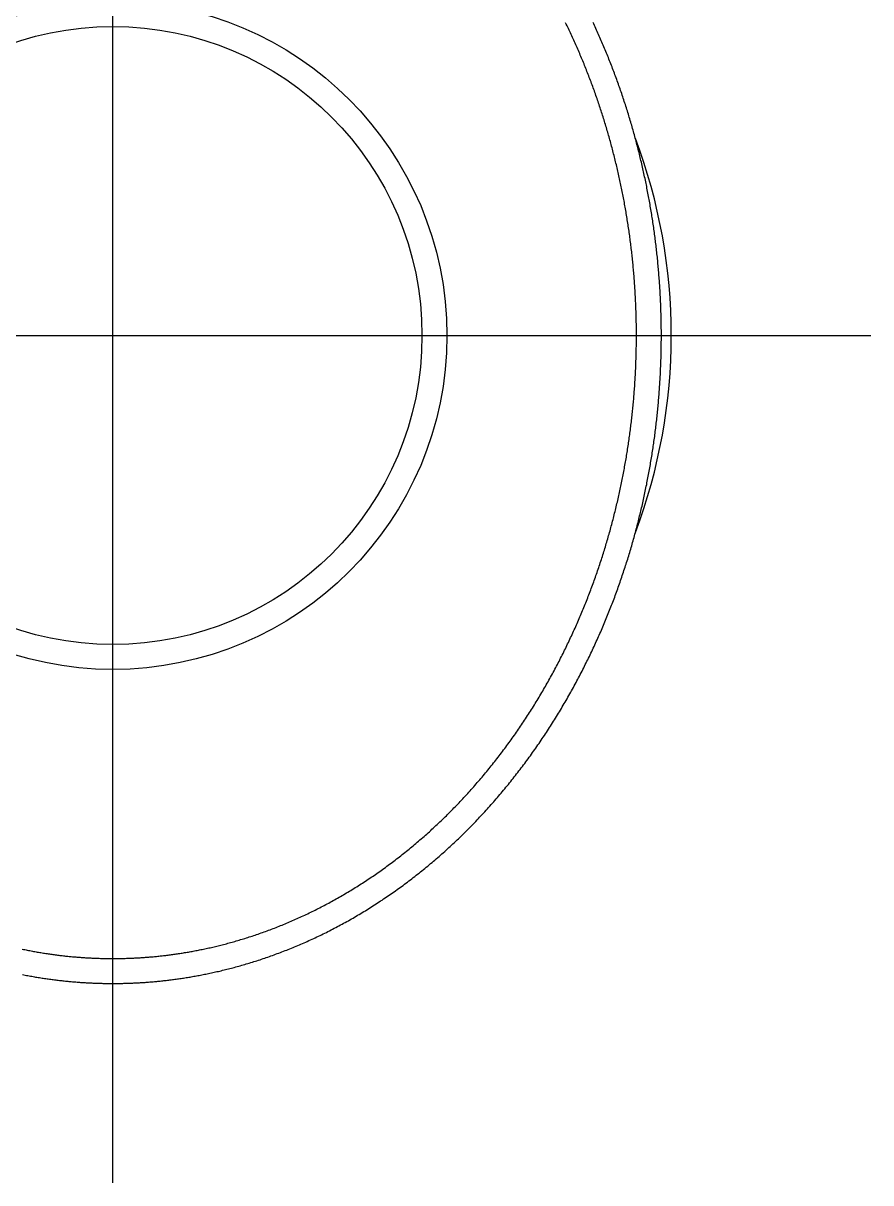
# Model space of a CAD drawing. Extents: x -26.4 to 13.3, y -38.4 to 44.9.
# Drawn here: x 4.8 to 13.3, y 26.95 to 38.58 of the extents above; entities that cross this region are included whole.
import ezdxf

# ---------------------------------------------------------------- set-up
doc = ezdxf.new("R2010")
doc.units = 0
doc.linetypes.add('CENTER', pattern=[50.8, 31.75, -6.35, 6.35, -6.35])
doc.layers.get('0').update_dxf_attribs({"linetype": 'CONTINUOUS'})
doc.layers.add('CENTER', color=1, linetype='CENTER')

msp = doc.modelspace()

# ---------------------------------------------------------------- linework, layer by layer
at = {"color": 7}
for points in [[(5.7, 28.9452, 0), (5.71093, 28.9452, 0), (5.72187, 28.9452, 0), (5.73283, 28.9453, 0), (5.7438, 28.9454, 0), (5.75478, 28.9455, 0), (5.76578, 28.9456, 0), (5.7768, 28.9458, 0), (5.78783, 28.946, 0), (5.79887, 28.9462, 0), (5.80994, 28.9464, 0), (5.82102, 28.9467, 0), (5.83212, 28.947, 0), (5.84323, 28.9473, 0), (5.85437, 28.9477, 0), (5.86553, 28.948, 0), (5.8767, 28.9484, 0), (5.8879, 28.9489, 0), (5.89912, 28.9493, 0), (5.91036, 28.9498, 0), (5.92162, 28.9503, 0), (5.93291, 28.9509, 0), (5.94422, 28.9515, 0), (5.95556, 28.9521, 0), (5.96692, 28.9527, 0), (5.9783, 28.9534, 0), (5.98971, 28.9541, 0), (6.00115, 28.9548, 0), (6.01261, 28.9556, 0), (6.0241, 28.9563, 0), (6.03562, 28.9572, 0), (6.04717, 28.958, 0), (6.05875, 28.9589, 0), (6.07036, 28.9598, 0), (6.082, 28.9608, 0), (6.09367, 28.9617, 0), (6.10537, 28.9628, 0), (6.1171, 28.9638, 0), (6.12886, 28.9649, 0), (6.14066, 28.966, 0), (6.15249, 28.9671, 0), (6.16436, 28.9683, 0), (6.17626, 28.9695, 0), (6.1882, 28.9708, 0), (6.20017, 28.9721, 0), (6.21218, 28.9734, 0), (6.22423, 28.9747, 0), (6.23631, 28.9761, 0), (6.24843, 28.9776, 0), (6.26059, 28.979, 0), (6.27279, 28.9805, 0), (6.28503, 28.9821, 0), (6.29731, 28.9836, 0), (6.30964, 28.9852, 0), (6.322, 28.9869, 0), (6.33441, 28.9886, 0), (6.34685, 28.9903, 0), (6.35935, 28.9921, 0), (6.37189, 28.9939, 0), (6.38447, 28.9957, 0), (6.3971, 28.9976, 0), (6.40978, 28.9995, 0), (6.4225, 29.0015, 0), (6.43527, 29.0035, 0), (6.44809, 29.0056, 0), (6.46097, 29.0077, 0), (6.47389, 29.0098, 0), (6.48686, 29.012, 0), (6.49988, 29.0143, 0), (6.51296, 29.0166, 0), (6.52609, 29.0189, 0), (6.53928, 29.0213, 0), (6.55252, 29.0237, 0), (6.56581, 29.0262, 0), (6.57916, 29.0288, 0), (6.59257, 29.0313, 0), (6.60603, 29.034, 0), (6.61956, 29.0367, 0), (6.63314, 29.0394, 0), (6.64678, 29.0422, 0), (6.66048, 29.0451, 0), (6.67425, 29.048, 0), (6.68809, 29.0509, 0), (6.70199, 29.054, 0), (6.71595, 29.057, 0), (6.72998, 29.0602, 0), (6.74408, 29.0634, 0), (6.75823, 29.0666, 0), (6.77245, 29.07, 0), (6.78672, 29.0733, 0), (6.80106, 29.0768, 0), (6.81545, 29.0803, 0), (6.8299, 29.0838, 0), (6.84441, 29.0875, 0), (6.85898, 29.0911, 0), (6.8736, 29.0949, 0), (6.88827, 29.0987, 0), (6.90299, 29.1026, 0), (6.91777, 29.1065, 0), (6.9326, 29.1105, 0), (6.94748, 29.1146, 0), (6.96241, 29.1187, 0), (6.97739, 29.1229, 0), (6.99241, 29.1272, 0), (7.00748, 29.1315, 0), (7.0226, 29.1359, 0), (7.03776, 29.1404, 0), (7.05297, 29.1449, 0), (7.06821, 29.1495, 0), (7.0835, 29.1542, 0), (7.09882, 29.1589, 0), (7.11418, 29.1637, 0), (7.12957, 29.1686, 0), (7.145, 29.1736, 0), (7.16046, 29.1786, 0), (7.17595, 29.1836, 0), (7.19148, 29.1888, 0), (7.20703, 29.194, 0), (7.22262, 29.1993, 0), (7.23823, 29.2046, 0), (7.25387, 29.21, 0), (7.26953, 29.2155, 0), (7.28522, 29.2211, 0), (7.30093, 29.2267, 0), (7.31666, 29.2324, 0), (7.33242, 29.2381, 0), (7.34819, 29.244, 0), (7.36398, 29.2499, 0), (7.37979, 29.2558, 0), (7.39562, 29.2619, 0), (7.41146, 29.2679, 0), (7.42732, 29.2741, 0), (7.44319, 29.2803, 0), (7.45907, 29.2866, 0), (7.47496, 29.293, 0), (7.49087, 29.2994, 0), (7.50678, 29.3059, 0), (7.5227, 29.3125, 0), (7.53862, 29.3192, 0), (7.55455, 29.3259, 0), (7.57049, 29.3326, 0), (7.58643, 29.3395, 0), (7.60237, 29.3464, 0), (7.61831, 29.3534, 0), (7.63425, 29.3604, 0), (7.65018, 29.3675, 0), (7.66612, 29.3747, 0), (7.68204, 29.3819, 0), (7.69797, 29.3892, 0), (7.71388, 29.3966, 0), (7.7298, 29.404, 0), (7.7457, 29.4115, 0), (7.76159, 29.4191, 0), (7.77748, 29.4267, 0), (7.79336, 29.4344, 0), (7.80923, 29.4422, 0), (7.82509, 29.45, 0), (7.84094, 29.4579, 0), (7.85678, 29.4658, 0), (7.8726, 29.4738, 0), (7.88842, 29.4819, 0), (7.90422, 29.4901, 0), (7.92001, 29.4983, 0), (7.93578, 29.5065, 0), (7.95154, 29.5148, 0), (7.96728, 29.5232, 0), (7.98301, 29.5317, 0), (7.99872, 29.5402, 0), (8.01441, 29.5487, 0), (8.03008, 29.5573, 0), (8.04574, 29.566, 0), (8.06138, 29.5748, 0), (8.077, 29.5836, 0), (8.09259, 29.5925, 0), (8.10817, 29.6014, 0), (8.12373, 29.6104, 0), (8.13926, 29.6194, 0), (8.15477, 29.6285, 0), (8.17026, 29.6377, 0), (8.18572, 29.6469, 0), (8.20116, 29.6562, 0), (8.21658, 29.6655, 0), (8.23197, 29.6749, 0), (8.24735, 29.6844, 0), (8.2627, 29.6939, 0), (8.27804, 29.7035, 0), (8.29335, 29.7131, 0), (8.30865, 29.7228, 0), (8.32392, 29.7326, 0), (8.33917, 29.7424, 0), (8.3544, 29.7523, 0), (8.36961, 29.7623, 0), (8.38479, 29.7723, 0), (8.39995, 29.7823, 0), (8.41509, 29.7925, 0), (8.43021, 29.8026, 0), (8.4453, 29.8129, 0), (8.46038, 29.8232, 0), (8.47542, 29.8336, 0), (8.49045, 29.844, 0), (8.50545, 29.8545, 0), (8.52042, 29.865, 0), (8.53537, 29.8756, 0), (8.5503, 29.8862, 0), (8.5652, 29.897, 0), (8.58007, 29.9077, 0), (8.59492, 29.9186, 0), (8.60974, 29.9294, 0), (8.62454, 29.9404, 0), (8.63931, 29.9514, 0), (8.65406, 29.9625, 0), (8.66878, 29.9736, 0), (8.68347, 29.9847, 0), (8.69813, 29.996, 0), (8.71277, 30.0073, 0), (8.72738, 30.0186, 0), (8.74196, 30.03, 0), (8.75651, 30.0415, 0), (8.77104, 30.053, 0), (8.78553, 30.0645, 0), (8.8, 30.0762, 0), (8.81444, 30.0878, 0), (8.82885, 30.0996, 0), (8.84323, 30.1114, 0), (8.85757, 30.1232, 0), (8.87189, 30.1351, 0), (8.88618, 30.1471, 0), (8.90044, 30.1591, 0), (8.91467, 30.1712, 0), (8.92886, 30.1833, 0), (8.94303, 30.1955, 0), (8.95716, 30.2077, 0), (8.97126, 30.22, 0), (8.98533, 30.2323, 0), (8.99937, 30.2447, 0), (9.01337, 30.2571, 0), (9.02734, 30.2696, 0), (9.04128, 30.2822, 0), (9.05519, 30.2948, 0), (9.06906, 30.3074, 0), (9.0829, 30.3202, 0), (9.0967, 30.3329, 0), (9.11047, 30.3457, 0), (9.12421, 30.3586, 0), (9.13791, 30.3715, 0), (9.15157, 30.3845, 0), (9.1652, 30.3975, 0), (9.1788, 30.4106, 0), (9.19236, 30.4237, 0), (9.20588, 30.4369, 0), (9.21937, 30.4501, 0), (9.23281, 30.4634, 0), (9.24623, 30.4767, 0), (9.2596, 30.4901, 0), (9.27293, 30.5035, 0), (9.28623, 30.517, 0), (9.29948, 30.5305, 0), (9.3127, 30.5441, 0), (9.32588, 30.5577, 0), (9.33902, 30.5714, 0), (9.35212, 30.5851, 0), (9.36518, 30.5989, 0), (9.3782, 30.6127, 0), (9.39118, 30.6266, 0), (9.40412, 30.6405, 0), (9.41702, 30.6544, 0), (9.42988, 30.6684, 0), (9.44269, 30.6824, 0), (9.45547, 30.6965, 0), (9.4682, 30.7106, 0), (9.4809, 30.7248, 0), (9.49355, 30.739, 0), (9.50616, 30.7533, 0), (9.51872, 30.7676, 0), (9.53125, 30.7819, 0), (9.54373, 30.7963, 0), (9.55617, 30.8107, 0), (9.56857, 30.8251, 0), (9.58092, 30.8396, 0), (9.59323, 30.8542, 0), (9.60549, 30.8687, 0), (9.61772, 30.8834, 0), (9.6299, 30.898, 0), (9.64203, 30.9127, 0), (9.65412, 30.9274, 0), (9.66616, 30.9422, 0), (9.67816, 30.957, 0), (9.69012, 30.9719, 0), (9.70203, 30.9867, 0), (9.71389, 31.0017, 0), (9.72571, 31.0166, 0), (9.73748, 31.0316, 0), (9.74921, 31.0466, 0), (9.76089, 31.0617, 0), (9.77252, 31.0768, 0), (9.78411, 31.0919, 0), (9.79565, 31.1071, 0), (9.80715, 31.1222, 0), (9.81859, 31.1375, 0), (9.82999, 31.1527, 0), (9.84134, 31.168, 0), (9.85264, 31.1833, 0), (9.8639, 31.1987, 0), (9.87511, 31.2141, 0), (9.88626, 31.2295, 0), (9.89737, 31.2449, 0), (9.90843, 31.2604, 0), (9.91944, 31.2759, 0), (9.93041, 31.2914, 0), (9.94132, 31.307, 0), (9.95218, 31.3226, 0), (9.96299, 31.3382, 0), (9.97376, 31.3538, 0), (9.98447, 31.3695, 0), (9.99513, 31.3852, 0), (10.0057, 31.4009, 0), (10.0163, 31.4167, 0), (10.0268, 31.4324, 0), (10.0373, 31.4482, 0), (10.0477, 31.4641, 0), (10.058, 31.4799, 0), (10.0683, 31.4958, 0), (10.0786, 31.5117, 0), (10.0888, 31.5276, 0), (10.0989, 31.5435, 0), (10.109, 31.5594, 0), (10.119, 31.5754, 0), (10.129, 31.5914, 0), (10.139, 31.6074, 0), (10.1488, 31.6234, 0), (10.1587, 31.6394, 0), (10.1684, 31.6555, 0), (10.1782, 31.6715, 0), (10.1878, 31.6876, 0), (10.1975, 31.7037, 0), (10.207, 31.7199, 0), (10.2165, 31.736, 0), (10.226, 31.7522, 0), (10.2354, 31.7683, 0), (10.2448, 31.7845, 0), (10.2541, 31.8007, 0), (10.2633, 31.8169, 0), (10.2725, 31.8332, 0), (10.2817, 31.8494, 0), (10.2908, 31.8657, 0), (10.2999, 31.8819, 0), (10.3089, 31.8982, 0), (10.3178, 31.9145, 0), (10.3267, 31.9308, 0), (10.3355, 31.9471, 0), (10.3443, 31.9635, 0), (10.3531, 31.9798, 0), (10.3618, 31.9962, 0), (10.3704, 32.0125, 0), (10.379, 32.0289, 0), (10.3875, 32.0453, 0), (10.396, 32.0617, 0), (10.4045, 32.0781, 0), (10.4128, 32.0945, 0), (10.4212, 32.1109, 0), (10.4295, 32.1273, 0), (10.4377, 32.1438, 0), (10.4459, 32.1602, 0), (10.454, 32.1767, 0), (10.4621, 32.1931, 0), (10.4701, 32.2096, 0), (10.4781, 32.2261, 0), (10.486, 32.2426, 0), (10.4939, 32.2591, 0), (10.5017, 32.2755, 0), (10.5095, 32.292, 0), (10.5172, 32.3086, 0), (10.5249, 32.3251, 0), (10.5325, 32.3416, 0), (10.5401, 32.3581, 0), (10.5476, 32.3746, 0), (10.5551, 32.3911, 0), (10.5625, 32.4077, 0), (10.5699, 32.4242, 0), (10.5772, 32.4407, 0), (10.5844, 32.4573, 0), (10.5917, 32.4738, 0), (10.5988, 32.4903, 0), (10.606, 32.5069, 0), (10.613, 32.5234, 0), (10.62, 32.54, 0), (10.627, 32.5565, 0), (10.6339, 32.573, 0), (10.6408, 32.5896, 0), (10.6476, 32.6061, 0), (10.6544, 32.6227, 0), (10.6611, 32.6392, 0), (10.6678, 32.6557, 0), (10.6744, 32.6723, 0), (10.681, 32.6888, 0), (10.6875, 32.7054, 0), (10.694, 32.7219, 0), (10.7005, 32.7385, 0), (10.7069, 32.7551, 0), (10.7132, 32.7716, 0), (10.7195, 32.7882, 0), (10.7258, 32.8047, 0), (10.732, 32.8213, 0), (10.7382, 32.8379, 0), (10.7443, 32.8544, 0), (10.7504, 32.871, 0), (10.7564, 32.8876, 0), (10.7624, 32.9042, 0), (10.7683, 32.9207, 0), (10.7742, 32.9373, 0), (10.7801, 32.9539, 0), (10.7859, 32.9705, 0), (10.7916, 32.9871, 0), (10.7973, 33.0036, 0), (10.803, 33.0202, 0), (10.8086, 33.0368, 0), (10.8142, 33.0534, 0), (10.8198, 33.07, 0), (10.8253, 33.0866, 0), (10.8307, 33.1032, 0), (10.8361, 33.1198, 0), (10.8415, 33.1364, 0), (10.8468, 33.153, 0), (10.8521, 33.1696, 0), (10.8573, 33.1862, 0), (10.8625, 33.2028, 0), (10.8676, 33.2194, 0), (10.8727, 33.236, 0), (10.8778, 33.2526, 0), (10.8828, 33.2692, 0), (10.8878, 33.2858, 0), (10.8927, 33.3024, 0), (10.8976, 33.319, 0), (10.9024, 33.3356, 0), (10.9072, 33.3523, 0), (10.912, 33.3689, 0), (10.9167, 33.3855, 0), (10.9214, 33.4021, 0), (10.926, 33.4187, 0), (10.9306, 33.4353, 0), (10.9351, 33.452, 0), (10.9396, 33.4686, 0), (10.9441, 33.4852, 0), (10.9485, 33.5018, 0), (10.9529, 33.5184, 0), (10.9572, 33.5351, 0), (10.9615, 33.5517, 0), (10.9658, 33.5683, 0), (10.97, 33.5849, 0), (10.9742, 33.6016, 0), (10.9783, 33.6182, 0), (10.9824, 33.6348, 0), (10.9865, 33.6514, 0), (10.9905, 33.6681, 0), (10.9945, 33.6847, 0), (10.9984, 33.7013, 0), (11.0023, 33.718, 0), (11.0062, 33.7346, 0), (11.01, 33.7512, 0), (11.0137, 33.7678, 0), (11.0175, 33.7845, 0), (11.0212, 33.8011, 0), (11.0248, 33.8177, 0), (11.0284, 33.8344, 0), (11.032, 33.851, 0), (11.0356, 33.8676, 0), (11.0391, 33.8843, 0), (11.0425, 33.9009, 0), (11.0459, 33.9175, 0), (11.0493, 33.9342, 0), (11.0527, 33.9508, 0), (11.056, 33.9674, 0), (11.0592, 33.9841, 0), (11.0625, 34.0007, 0), (11.0657, 34.0173, 0), (11.0688, 34.034, 0), (11.0719, 34.0506, 0), (11.075, 34.0672, 0), (11.078, 34.0839, 0), (11.081, 34.1005, 0), (11.084, 34.1172, 0), (11.0869, 34.1338, 0), (11.0898, 34.1504, 0), (11.0927, 34.1671, 0), (11.0955, 34.1837, 0), (11.0982, 34.2004, 0), (11.101, 34.217, 0), (11.1037, 34.2336, 0), (11.1063, 34.2503, 0), (11.1089, 34.2669, 0), (11.1115, 34.2836, 0), (11.1141, 34.3002, 0), (11.1166, 34.3168, 0), (11.119, 34.3335, 0), (11.1215, 34.3501, 0), (11.1239, 34.3668, 0), (11.1262, 34.3834, 0), (11.1285, 34.4001, 0), (11.1308, 34.4167, 0), (11.133, 34.4334, 0), (11.1353, 34.45, 0), (11.1374, 34.4666, 0), (11.1395, 34.4833, 0), (11.1416, 34.4999, 0), (11.1437, 34.5166, 0), (11.1457, 34.5332, 0), (11.1477, 34.5499, 0), (11.1496, 34.5665, 0), (11.1515, 34.5832, 0), (11.1534, 34.5998, 0), (11.1552, 34.6165, 0), (11.157, 34.6331, 0), (11.1588, 34.6498, 0), (11.1605, 34.6664, 0), (11.1622, 34.6831, 0), (11.1638, 34.6997, 0), (11.1654, 34.7164, 0), (11.167, 34.733, 0), (11.1685, 34.7497, 0), (11.17, 34.7663, 0), (11.1715, 34.783, 0), (11.1729, 34.7997, 0), (11.1743, 34.8163, 0), (11.1756, 34.833, 0), (11.177, 34.8496, 0), (11.1782, 34.8663, 0), (11.1795, 34.8829, 0), (11.1807, 34.8996, 0), (11.1818, 34.9162, 0), (11.183, 34.9329, 0), (11.1841, 34.9496, 0), (11.1851, 34.9662, 0), (11.1861, 34.9829, 0), (11.1871, 34.9995, 0), (11.1881, 35.0162, 0), (11.189, 35.0328, 0), (11.1899, 35.0495, 0), (11.1907, 35.0662, 0), (11.1915, 35.0828, 0), (11.1923, 35.0995, 0), (11.193, 35.1161, 0), (11.1937, 35.1328, 0), (11.1943, 35.1494, 0), (11.195, 35.1661, 0), (11.1955, 35.1828, 0), (11.1961, 35.1994, 0), (11.1966, 35.2161, 0), (11.1971, 35.2327, 0), (11.1975, 35.2494, 0), (11.1979, 35.2661, 0), (11.1983, 35.2827, 0), (11.1986, 35.2994, 0), (11.1989, 35.3161, 0), (11.1992, 35.3327, 0), (11.1994, 35.3494, 0), (11.1996, 35.366, 0), (11.1997, 35.3827, 0), (11.1999, 35.3994, 0), (11.1999, 35.416, 0), (11.2, 35.4327, 0), (11.2, 35.4494, 0), (11.2, 35.466, 0), (11.1999, 35.4827, 0), (11.1998, 35.4993, 0), (11.1997, 35.516, 0), (11.1995, 35.5327, 0), (11.1993, 35.5493, 0), (11.1991, 35.566, 0), (11.1988, 35.5826, 0), (11.1985, 35.5993, 0), (11.1981, 35.616, 0), (11.1977, 35.6326, 0), (11.1973, 35.6493, 0), (11.1968, 35.6659, 0), (11.1963, 35.6826, 0), (11.1958, 35.6992, 0), (11.1952, 35.7159, 0), (11.1946, 35.7325, 0), (11.194, 35.7492, 0), (11.1933, 35.7658, 0), (11.1926, 35.7825, 0), (11.1918, 35.7991, 0), (11.1911, 35.8158, 0), (11.1902, 35.8324, 0), (11.1894, 35.8491, 0), (11.1885, 35.8657, 0), (11.1876, 35.8823, 0), (11.1866, 35.899, 0), (11.1856, 35.9156, 0), (11.1845, 35.9322, 0), (11.1835, 35.9489, 0), (11.1824, 35.9655, 0), (11.1812, 35.9821, 0), (11.18, 35.9987, 0), (11.1788, 36.0153, 0), (11.1776, 36.032, 0), (11.1763, 36.0486, 0), (11.1749, 36.0652, 0), (11.1736, 36.0818, 0), (11.1722, 36.0984, 0), (11.1707, 36.115, 0), (11.1693, 36.1316, 0), (11.1677, 36.1482, 0), (11.1662, 36.1648, 0), (11.1646, 36.1813, 0), (11.163, 36.1979, 0), (11.1613, 36.2145, 0), (11.1597, 36.2311, 0), (11.1579, 36.2476, 0), (11.1562, 36.2642, 0), (11.1544, 36.2808, 0), (11.1525, 36.2973, 0), (11.1507, 36.3139, 0), (11.1488, 36.3304, 0), (11.1468, 36.347, 0), (11.1448, 36.3635, 0), (11.1428, 36.3801, 0), (11.1408, 36.3966, 0), (11.1387, 36.4131, 0), (11.1366, 36.4297, 0), (11.1344, 36.4462, 0), (11.1322, 36.4627, 0), (11.13, 36.4792, 0), (11.1277, 36.4957, 0), (11.1254, 36.5122, 0), (11.123, 36.5287, 0), (11.1207, 36.5452, 0), (11.1183, 36.5617, 0), (11.1158, 36.5782, 0), (11.1133, 36.5947, 0), (11.1108, 36.6111, 0), (11.1082, 36.6276, 0), (11.1056, 36.644, 0), (11.103, 36.6605, 0), (11.1003, 36.6769, 0), (11.0976, 36.6934, 0), (11.0949, 36.7098, 0), (11.0921, 36.7263, 0), (11.0893, 36.7427, 0), (11.0865, 36.7591, 0), (11.0836, 36.7755, 0), (11.0807, 36.7919, 0), (11.0777, 36.8083, 0), (11.0747, 36.8247, 0), (11.0717, 36.8411, 0), (11.0686, 36.8575, 0), (11.0655, 36.8738, 0), (11.0624, 36.8902, 0), (11.0592, 36.9066, 0), (11.056, 36.9229, 0), (11.0527, 36.9393, 0), (11.0495, 36.9556, 0), (11.0461, 36.9719, 0), (11.0428, 36.9882, 0), (11.0394, 37.0046, 0), (11.036, 37.0209, 0), (11.0325, 37.0372, 0), (11.029, 37.0535, 0), (11.0255, 37.0698, 0), (11.0219, 37.086, 0), (11.0183, 37.1023, 0), (11.0146, 37.1186, 0), (11.0109, 37.1348, 0), (11.0072, 37.1511, 0), (11.0035, 37.1673, 0), (10.9997, 37.1835, 0), (10.9958, 37.1998, 0), (10.992, 37.216, 0), (10.9881, 37.2322, 0), (10.9841, 37.2484, 0), (10.9802, 37.2646, 0), (10.9762, 37.2807, 0), (10.9721, 37.2969, 0), (10.968, 37.3131, 0), (10.9639, 37.3292, 0), (10.9598, 37.3454, 0), (10.9556, 37.3615, 0), (10.9513, 37.3776, 0), (10.9471, 37.3938, 0), (10.9428, 37.4099, 0), (10.9384, 37.426, 0), (10.9341, 37.4421, 0), (10.9296, 37.4581, 0), (10.9252, 37.4742, 0), (10.9207, 37.4903, 0), (10.9162, 37.5063, 0), (10.9116, 37.5224, 0), (10.907, 37.5384, 0), (10.9024, 37.5544, 0), (10.8977, 37.5704, 0), (10.893, 37.5864, 0), (10.8883, 37.6024, 0), (10.8835, 37.6184, 0), (10.8787, 37.6344, 0), (10.8738, 37.6503, 0), (10.869, 37.6663, 0), (10.864, 37.6822, 0), (10.8591, 37.6982, 0), (10.8541, 37.7141, 0), (10.849, 37.73, 0), (10.844, 37.7459, 0), (10.8389, 37.7618, 0), (10.8337, 37.7776, 0), (10.8285, 37.7935, 0), (10.8233, 37.8093, 0), (10.8181, 37.8252, 0), (10.8128, 37.841, 0), (10.8074, 37.8568, 0), (10.8021, 37.8726, 0), (10.7967, 37.8884, 0), (10.7912, 37.9042, 0), (10.7858, 37.92, 0), (10.7803, 37.9358, 0), (10.7747, 37.9515, 0), (10.7691, 37.9672, 0), (10.7635, 37.983, 0), (10.7578, 37.9987, 0), (10.7521, 38.0144, 0), (10.7464, 38.0301, 0), (10.7406, 38.0457, 0), (10.7348, 38.0614, 0), (10.729, 38.077, 0), (10.7231, 38.0927, 0), (10.7172, 38.1083, 0), (10.7112, 38.1239, 0), (10.7052, 38.1395, 0), (10.6992, 38.1551, 0), (10.6932, 38.1707, 0), (10.687, 38.1862, 0), (10.6809, 38.2018, 0), (10.6747, 38.2173, 0), (10.6685, 38.2328, 0), (10.6623, 38.2483, 0), (10.656, 38.2638, 0), (10.6497, 38.2793, 0), (10.6433, 38.2948, 0), (10.6369, 38.3102, 0), (10.6305, 38.3257, 0), (10.624, 38.3411, 0), (10.6175, 38.3565, 0), (10.6109, 38.3719, 0), (10.6043, 38.3873, 0), (10.5977, 38.4027, 0), (10.591, 38.418, 0), (10.5843, 38.4334, 0), (10.5776, 38.4487, 0), (10.5708, 38.464, 0), (10.564, 38.4793, 0), (10.5572, 38.4946, 0), (10.5503, 38.5099, 0), (10.5434, 38.5251, 0), (10.5364, 38.5404, 0), (10.5294, 38.5556, 0), (10.5224, 38.5708, 0), (10.5153, 38.586, 0)], [(5.7, 29.1952, 0), (5.71034, 29.1952, 0), (5.7207, 29.1952, 0), (5.73107, 29.1953, 0), (5.74145, 29.1954, 0), (5.75184, 29.1955, 0), (5.76225, 29.1956, 0), (5.77267, 29.1958, 0), (5.78311, 29.1959, 0), (5.79356, 29.1961, 0), (5.80403, 29.1964, 0), (5.81452, 29.1966, 0), (5.82502, 29.1969, 0), (5.83554, 29.1972, 0), (5.84608, 29.1975, 0), (5.85663, 29.1979, 0), (5.86721, 29.1983, 0), (5.87781, 29.1987, 0), (5.88842, 29.1991, 0), (5.89906, 29.1996, 0), (5.90972, 29.2001, 0), (5.9204, 29.2006, 0), (5.93111, 29.2011, 0), (5.94183, 29.2017, 0), (5.95258, 29.2023, 0), (5.96336, 29.2029, 0), (5.97416, 29.2036, 0), (5.98498, 29.2043, 0), (5.99583, 29.205, 0), (6.0067, 29.2057, 0), (6.01761, 29.2065, 0), (6.02854, 29.2073, 0), (6.03949, 29.2082, 0), (6.05048, 29.209, 0), (6.06149, 29.2099, 0), (6.07254, 29.2109, 0), (6.08361, 29.2118, 0), (6.09472, 29.2128, 0), (6.10585, 29.2138, 0), (6.11702, 29.2149, 0), (6.12822, 29.216, 0), (6.13945, 29.2171, 0), (6.15072, 29.2182, 0), (6.16201, 29.2194, 0), (6.17335, 29.2206, 0), (6.18471, 29.2219, 0), (6.19612, 29.2232, 0), (6.20756, 29.2245, 0), (6.21903, 29.2258, 0), (6.23054, 29.2272, 0), (6.24209, 29.2286, 0), (6.25368, 29.2301, 0), (6.2653, 29.2316, 0), (6.27697, 29.2331, 0), (6.28867, 29.2347, 0), (6.30042, 29.2362, 0), (6.3122, 29.2379, 0), (6.32403, 29.2396, 0), (6.3359, 29.2413, 0), (6.34781, 29.243, 0), (6.35977, 29.2448, 0), (6.37177, 29.2466, 0), (6.38382, 29.2485, 0), (6.39591, 29.2504, 0), (6.40805, 29.2524, 0), (6.42024, 29.2543, 0), (6.43248, 29.2564, 0), (6.44476, 29.2585, 0), (6.45709, 29.2606, 0), (6.46948, 29.2628, 0), (6.48191, 29.265, 0), (6.4944, 29.2672, 0), (6.50694, 29.2695, 0), (6.51953, 29.2719, 0), (6.53217, 29.2743, 0), (6.54487, 29.2768, 0), (6.55762, 29.2793, 0), (6.57043, 29.2818, 0), (6.58329, 29.2844, 0), (6.59622, 29.287, 0), (6.6092, 29.2897, 0), (6.62224, 29.2925, 0), (6.63534, 29.2953, 0), (6.64851, 29.2982, 0), (6.66174, 29.3011, 0), (6.67504, 29.3041, 0), (6.68839, 29.3071, 0), (6.7018, 29.3102, 0), (6.71527, 29.3133, 0), (6.72879, 29.3165, 0), (6.74238, 29.3198, 0), (6.75602, 29.3231, 0), (6.76971, 29.3265, 0), (6.78346, 29.3299, 0), (6.79726, 29.3334, 0), (6.81111, 29.337, 0), (6.82502, 29.3406, 0), (6.83897, 29.3442, 0), (6.85298, 29.348, 0), (6.86704, 29.3518, 0), (6.88114, 29.3556, 0), (6.89529, 29.3595, 0), (6.90949, 29.3635, 0), (6.92373, 29.3676, 0), (6.93802, 29.3717, 0), (6.95235, 29.3758, 0), (6.96673, 29.3801, 0), (6.98114, 29.3844, 0), (6.9956, 29.3887, 0), (7.01009, 29.3932, 0), (7.02462, 29.3977, 0), (7.03918, 29.4022, 0), (7.05378, 29.4068, 0), (7.06842, 29.4115, 0), (7.08308, 29.4163, 0), (7.09778, 29.4211, 0), (7.1125, 29.426, 0), (7.12726, 29.4309, 0), (7.14204, 29.4359, 0), (7.15685, 29.441, 0), (7.17169, 29.4461, 0), (7.18655, 29.4514, 0), (7.20143, 29.4566, 0), (7.21634, 29.462, 0), (7.23127, 29.4674, 0), (7.24622, 29.4728, 0), (7.26119, 29.4783, 0), (7.27618, 29.4839, 0), (7.29118, 29.4896, 0), (7.3062, 29.4953, 0), (7.32124, 29.5011, 0), (7.33629, 29.5069, 0), (7.35136, 29.5129, 0), (7.36644, 29.5188, 0), (7.38153, 29.5249, 0), (7.39663, 29.531, 0), (7.41173, 29.5372, 0), (7.42685, 29.5434, 0), (7.44197, 29.5497, 0), (7.4571, 29.5561, 0), (7.47224, 29.5625, 0), (7.48737, 29.569, 0), (7.50252, 29.5756, 0), (7.51766, 29.5822, 0), (7.5328, 29.5889, 0), (7.54794, 29.5957, 0), (7.56308, 29.6025, 0), (7.57821, 29.6094, 0), (7.59334, 29.6163, 0), (7.60847, 29.6233, 0), (7.62359, 29.6304, 0), (7.6387, 29.6375, 0), (7.65381, 29.6447, 0), (7.66891, 29.6519, 0), (7.68401, 29.6592, 0), (7.69909, 29.6666, 0), (7.71417, 29.6741, 0), (7.72924, 29.6815, 0), (7.7443, 29.6891, 0), (7.75935, 29.6967, 0), (7.77439, 29.7044, 0), (7.78941, 29.7121, 0), (7.80443, 29.7199, 0), (7.81943, 29.7278, 0), (7.83442, 29.7357, 0), (7.84939, 29.7437, 0), (7.86435, 29.7517, 0), (7.8793, 29.7598, 0), (7.89423, 29.7679, 0), (7.90915, 29.7761, 0), (7.92404, 29.7844, 0), (7.93893, 29.7927, 0), (7.95379, 29.8011, 0), (7.96863, 29.8096, 0), (7.98346, 29.8181, 0), (7.99827, 29.8266, 0), (8.01306, 29.8352, 0), (8.02782, 29.8439, 0), (8.04257, 29.8526, 0), (8.05729, 29.8614, 0), (8.072, 29.8702, 0), (8.08668, 29.8791, 0), (8.10134, 29.8881, 0), (8.11598, 29.8971, 0), (8.13061, 29.9062, 0), (8.14522, 29.9153, 0), (8.15981, 29.9245, 0), (8.17438, 29.9337, 0), (8.18893, 29.943, 0), (8.20346, 29.9524, 0), (8.21797, 29.9618, 0), (8.23246, 29.9713, 0), (8.24694, 29.9808, 0), (8.26139, 29.9904, 0), (8.27582, 30.0001, 0), (8.29023, 30.0098, 0), (8.30462, 30.0195, 0), (8.31899, 30.0294, 0), (8.33334, 30.0392, 0), (8.34766, 30.0492, 0), (8.36197, 30.0592, 0), (8.37625, 30.0692, 0), (8.39051, 30.0793, 0), (8.40474, 30.0895, 0), (8.41896, 30.0997, 0), (8.43315, 30.11, 0), (8.44731, 30.1203, 0), (8.46146, 30.1307, 0), (8.47558, 30.1412, 0), (8.48967, 30.1517, 0), (8.50374, 30.1622, 0), (8.51779, 30.1728, 0), (8.53181, 30.1835, 0), (8.54581, 30.1942, 0), (8.55978, 30.205, 0), (8.57373, 30.2158, 0), (8.58765, 30.2267, 0), (8.60155, 30.2376, 0), (8.61541, 30.2486, 0), (8.62926, 30.2597, 0), (8.64307, 30.2708, 0), (8.65686, 30.2819, 0), (8.67062, 30.2931, 0), (8.68436, 30.3044, 0), (8.69807, 30.3157, 0), (8.71174, 30.3271, 0), (8.7254, 30.3385, 0), (8.73902, 30.35, 0), (8.75261, 30.3615, 0), (8.76618, 30.3731, 0), (8.77972, 30.3847, 0), (8.79322, 30.3964, 0), (8.8067, 30.4082, 0), (8.82015, 30.42, 0), (8.83357, 30.4318, 0), (8.84696, 30.4437, 0), (8.86032, 30.4556, 0), (8.87365, 30.4676, 0), (8.88694, 30.4797, 0), (8.90021, 30.4918, 0), (8.91344, 30.504, 0), (8.92665, 30.5162, 0), (8.93982, 30.5284, 0), (8.95296, 30.5407, 0), (8.96606, 30.5531, 0), (8.97914, 30.5655, 0), (8.99218, 30.578, 0), (9.00519, 30.5905, 0), (9.01816, 30.603, 0), (9.03111, 30.6157, 0), (9.04401, 30.6283, 0), (9.05689, 30.641, 0), (9.06972, 30.6538, 0), (9.08253, 30.6666, 0), (9.09529, 30.6795, 0), (9.10802, 30.6924, 0), (9.12071, 30.7053, 0), (9.13337, 30.7183, 0), (9.14599, 30.7314, 0), (9.15858, 30.7444, 0), (9.17112, 30.7576, 0), (9.18363, 30.7708, 0), (9.19611, 30.784, 0), (9.20854, 30.7973, 0), (9.22094, 30.8106, 0), (9.2333, 30.8239, 0), (9.24562, 30.8374, 0), (9.2579, 30.8508, 0), (9.27014, 30.8643, 0), (9.28235, 30.8778, 0), (9.29451, 30.8914, 0), (9.30664, 30.905, 0), (9.31873, 30.9187, 0), (9.33077, 30.9324, 0), (9.34278, 30.9461, 0), (9.35475, 30.9599, 0), (9.36668, 30.9737, 0), (9.37856, 30.9876, 0), (9.39041, 31.0015, 0), (9.40222, 31.0155, 0), (9.41398, 31.0294, 0), (9.4257, 31.0435, 0), (9.43738, 31.0575, 0), (9.44902, 31.0716, 0), (9.46062, 31.0857, 0), (9.47218, 31.0999, 0), (9.48369, 31.1141, 0), (9.49516, 31.1284, 0), (9.50659, 31.1426, 0), (9.51798, 31.157, 0), (9.52932, 31.1713, 0), (9.54062, 31.1857, 0), (9.55188, 31.2001, 0), (9.56309, 31.2146, 0), (9.57426, 31.229, 0), (9.58538, 31.2436, 0), (9.59646, 31.2581, 0), (9.6075, 31.2727, 0), (9.61849, 31.2873, 0), (9.62943, 31.302, 0), (9.64033, 31.3167, 0), (9.65119, 31.3314, 0), (9.662, 31.3461, 0), (9.67276, 31.3609, 0), (9.68348, 31.3757, 0), (9.69415, 31.3905, 0), (9.70478, 31.4054, 0), (9.71536, 31.4203, 0), (9.72589, 31.4352, 0), (9.73637, 31.4502, 0), (9.74681, 31.4651, 0), (9.7572, 31.4801, 0), (9.76755, 31.4952, 0), (9.77784, 31.5102, 0), (9.78809, 31.5253, 0), (9.79829, 31.5404, 0), (9.80844, 31.5556, 0), (9.81854, 31.5707, 0), (9.8286, 31.5859, 0), (9.8386, 31.6011, 0), (9.84855, 31.6164, 0), (9.85846, 31.6316, 0), (9.86831, 31.6469, 0), (9.87811, 31.6622, 0), (9.88787, 31.6775, 0), (9.89757, 31.6928, 0), (9.90722, 31.7082, 0), (9.91683, 31.7236, 0), (9.92638, 31.7389, 0), (9.93589, 31.7544, 0), (9.94534, 31.7698, 0), (9.95475, 31.7852, 0), (9.9641, 31.8007, 0), (9.97341, 31.8162, 0), (9.98267, 31.8317, 0), (9.99187, 31.8472, 0), (10.001, 31.8627, 0), (10.0101, 31.8783, 0), (10.0192, 31.8938, 0), (10.0282, 31.9094, 0), (10.0372, 31.925, 0), (10.0461, 31.9406, 0), (10.0549, 31.9562, 0), (10.0638, 31.9719, 0), (10.0725, 31.9875, 0), (10.0812, 32.0032, 0), (10.0899, 32.0189, 0), (10.0985, 32.0345, 0), (10.1071, 32.0502, 0), (10.1156, 32.066, 0), (10.1241, 32.0817, 0), (10.1325, 32.0974, 0), (10.1409, 32.1132, 0), (10.1492, 32.1289, 0), (10.1574, 32.1447, 0), (10.1657, 32.1605, 0), (10.1738, 32.1763, 0), (10.182, 32.1921, 0), (10.19, 32.2079, 0), (10.1981, 32.2237, 0), (10.2061, 32.2396, 0), (10.214, 32.2554, 0), (10.2219, 32.2712, 0), (10.2297, 32.2871, 0), (10.2375, 32.303, 0), (10.2452, 32.3188, 0), (10.2529, 32.3347, 0), (10.2605, 32.3506, 0), (10.2681, 32.3665, 0), (10.2757, 32.3824, 0), (10.2832, 32.3983, 0), (10.2906, 32.4142, 0), (10.298, 32.4301, 0), (10.3054, 32.446, 0), (10.3127, 32.4619, 0), (10.3199, 32.4779, 0), (10.3271, 32.4938, 0), (10.3343, 32.5097, 0), (10.3414, 32.5257, 0), (10.3484, 32.5416, 0), (10.3554, 32.5576, 0), (10.3624, 32.5735, 0), (10.3693, 32.5895, 0), (10.3762, 32.6054, 0), (10.383, 32.6214, 0), (10.3898, 32.6373, 0), (10.3965, 32.6533, 0), (10.4032, 32.6692, 0), (10.4098, 32.6852, 0), (10.4164, 32.7011, 0), (10.4229, 32.7171, 0), (10.4294, 32.733, 0), (10.4358, 32.749, 0), (10.4422, 32.765, 0), (10.4486, 32.7809, 0), (10.4549, 32.7969, 0), (10.4612, 32.8129, 0), (10.4674, 32.8288, 0), (10.4735, 32.8448, 0), (10.4797, 32.8608, 0), (10.4858, 32.8768, 0), (10.4918, 32.8928, 0), (10.4978, 32.9087, 0), (10.5037, 32.9247, 0), (10.5097, 32.9407, 0), (10.5155, 32.9567, 0), (10.5213, 32.9727, 0), (10.5271, 32.9887, 0), (10.5328, 33.0047, 0), (10.5385, 33.0207, 0), (10.5442, 33.0367, 0), (10.5498, 33.0527, 0), (10.5553, 33.0687, 0), (10.5609, 33.0847, 0), (10.5663, 33.1008, 0), (10.5718, 33.1168, 0), (10.5772, 33.1328, 0), (10.5825, 33.1488, 0), (10.5878, 33.1648, 0), (10.5931, 33.1809, 0), (10.5983, 33.1969, 0), (10.6035, 33.2129, 0), (10.6086, 33.2289, 0), (10.6137, 33.245, 0), (10.6187, 33.261, 0), (10.6237, 33.277, 0), (10.6287, 33.2931, 0), (10.6336, 33.3091, 0), (10.6385, 33.3251, 0), (10.6434, 33.3412, 0), (10.6482, 33.3572, 0), (10.6529, 33.3733, 0), (10.6576, 33.3893, 0), (10.6623, 33.4053, 0), (10.667, 33.4214, 0), (10.6716, 33.4374, 0), (10.6761, 33.4535, 0), (10.6806, 33.4695, 0), (10.6851, 33.4856, 0), (10.6895, 33.5017, 0), (10.6939, 33.5177, 0), (10.6983, 33.5338, 0), (10.7026, 33.5498, 0), (10.7069, 33.5659, 0), (10.7111, 33.5819, 0), (10.7153, 33.598, 0), (10.7194, 33.6141, 0), (10.7236, 33.6301, 0), (10.7276, 33.6462, 0), (10.7317, 33.6623, 0), (10.7357, 33.6783, 0), (10.7396, 33.6944, 0), (10.7435, 33.7105, 0), (10.7474, 33.7265, 0), (10.7513, 33.7426, 0), (10.7551, 33.7587, 0), (10.7588, 33.7747, 0), (10.7626, 33.7908, 0), (10.7662, 33.8069, 0), (10.7699, 33.823, 0), (10.7735, 33.839, 0), (10.7771, 33.8551, 0), (10.7806, 33.8712, 0), (10.7841, 33.8873, 0), (10.7876, 33.9033, 0), (10.791, 33.9194, 0), (10.7944, 33.9355, 0), (10.7977, 33.9516, 0), (10.801, 33.9676, 0), (10.8043, 33.9837, 0), (10.8075, 33.9998, 0), (10.8107, 34.0159, 0), (10.8139, 34.032, 0), (10.817, 34.048, 0), (10.8201, 34.0641, 0), (10.8231, 34.0802, 0), (10.8261, 34.0963, 0), (10.8291, 34.1124, 0), (10.8321, 34.1285, 0), (10.835, 34.1445, 0), (10.8378, 34.1606, 0), (10.8406, 34.1767, 0), (10.8434, 34.1928, 0), (10.8462, 34.2089, 0), (10.8489, 34.225, 0), (10.8516, 34.2411, 0), (10.8542, 34.2572, 0), (10.8568, 34.2733, 0), (10.8594, 34.2893, 0), (10.8619, 34.3054, 0), (10.8644, 34.3215, 0), (10.8669, 34.3376, 0), (10.8693, 34.3537, 0), (10.8717, 34.3698, 0), (10.874, 34.3859, 0), (10.8763, 34.402, 0), (10.8786, 34.4181, 0), (10.8809, 34.4342, 0), (10.8831, 34.4503, 0), (10.8852, 34.4664, 0), (10.8874, 34.4825, 0), (10.8895, 34.4986, 0), (10.8915, 34.5147, 0), (10.8935, 34.5308, 0), (10.8955, 34.5469, 0), (10.8975, 34.563, 0), (10.8994, 34.5791, 0), (10.9013, 34.5952, 0), (10.9031, 34.6113, 0), (10.9049, 34.6274, 0), (10.9067, 34.6435, 0), (10.9084, 34.6596, 0), (10.9101, 34.6757, 0), (10.9118, 34.6918, 0), (10.9134, 34.7079, 0), (10.915, 34.724, 0), (10.9166, 34.7402, 0), (10.9181, 34.7563, 0), (10.9196, 34.7724, 0), (10.921, 34.7885, 0), (10.9224, 34.8046, 0), (10.9238, 34.8207, 0), (10.9251, 34.8368, 0), (10.9264, 34.8529, 0), (10.9277, 34.869, 0), (10.9289, 34.8851, 0), (10.9301, 34.9012, 0), (10.9313, 34.9174, 0), (10.9324, 34.9335, 0), (10.9335, 34.9496, 0), (10.9346, 34.9657, 0), (10.9356, 34.9818, 0), (10.9366, 34.9979, 0), (10.9375, 35.014, 0), (10.9385, 35.0301, 0), (10.9393, 35.0463, 0), (10.9402, 35.0624, 0), (10.941, 35.0785, 0), (10.9418, 35.0946, 0), (10.9425, 35.1107, 0), (10.9432, 35.1268, 0), (10.9439, 35.143, 0), (10.9445, 35.1591, 0), (10.9451, 35.1752, 0), (10.9457, 35.1913, 0), (10.9462, 35.2074, 0), (10.9467, 35.2235, 0), (10.9472, 35.2397, 0), (10.9476, 35.2558, 0), (10.948, 35.2719, 0), (10.9483, 35.288, 0), (10.9487, 35.3041, 0), (10.949, 35.3203, 0), (10.9492, 35.3364, 0), (10.9494, 35.3525, 0), (10.9496, 35.3686, 0), (10.9498, 35.3847, 0), (10.9499, 35.4009, 0), (10.9499, 35.417, 0), (10.95, 35.4331, 0), (10.95, 35.4492, 0), (10.95, 35.4653, 0), (10.9499, 35.4815, 0), (10.9498, 35.4976, 0), (10.9497, 35.5137, 0), (10.9495, 35.5298, 0), (10.9493, 35.5459, 0), (10.9491, 35.5621, 0), (10.9488, 35.5782, 0), (10.9485, 35.5943, 0), (10.9482, 35.6104, 0), (10.9478, 35.6265, 0), (10.9474, 35.6426, 0), (10.9469, 35.6587, 0), (10.9465, 35.6749, 0), (10.9459, 35.691, 0), (10.9454, 35.7071, 0), (10.9448, 35.7232, 0), (10.9442, 35.7393, 0), (10.9435, 35.7554, 0), (10.9428, 35.7715, 0), (10.9421, 35.7876, 0), (10.9413, 35.8037, 0), (10.9406, 35.8198, 0), (10.9397, 35.8359, 0), (10.9389, 35.852, 0), (10.938, 35.8681, 0), (10.937, 35.8842, 0), (10.9361, 35.9003, 0), (10.935, 35.9164, 0), (10.934, 35.9324, 0), (10.9329, 35.9485, 0), (10.9318, 35.9646, 0), (10.9307, 35.9807, 0), (10.9295, 35.9968, 0), (10.9283, 36.0128, 0), (10.927, 36.0289, 0), (10.9257, 36.045, 0), (10.9244, 36.061, 0), (10.9231, 36.0771, 0), (10.9217, 36.0931, 0), (10.9203, 36.1092, 0), (10.9188, 36.1252, 0), (10.9173, 36.1413, 0), (10.9158, 36.1573, 0), (10.9142, 36.1734, 0), (10.9126, 36.1894, 0), (10.911, 36.2054, 0), (10.9093, 36.2215, 0), (10.9076, 36.2375, 0), (10.9059, 36.2535, 0), (10.9041, 36.2695, 0), (10.9023, 36.2856, 0), (10.9004, 36.3016, 0), (10.8986, 36.3176, 0), (10.8966, 36.3336, 0), (10.8947, 36.3496, 0), (10.8927, 36.3656, 0), (10.8907, 36.3815, 0), (10.8886, 36.3975, 0), (10.8865, 36.4135, 0), (10.8844, 36.4295, 0), (10.8823, 36.4454, 0), (10.8801, 36.4614, 0), (10.8778, 36.4774, 0), (10.8756, 36.4933, 0), (10.8733, 36.5093, 0), (10.8709, 36.5252, 0), (10.8686, 36.5411, 0), (10.8662, 36.5571, 0), (10.8637, 36.573, 0), (10.8612, 36.5889, 0), (10.8587, 36.6048, 0), (10.8562, 36.6207, 0), (10.8536, 36.6367, 0), (10.851, 36.6525, 0), (10.8483, 36.6684, 0), (10.8457, 36.6843, 0), (10.8429, 36.7002, 0), (10.8402, 36.7161, 0), (10.8374, 36.7319, 0), (10.8346, 36.7478, 0), (10.8317, 36.7637, 0), (10.8288, 36.7795, 0), (10.8259, 36.7954, 0), (10.8229, 36.8112, 0), (10.8199, 36.827, 0), (10.8169, 36.8428, 0), (10.8138, 36.8587, 0), (10.8107, 36.8745, 0), (10.8076, 36.8903, 0), (10.8044, 36.9061, 0), (10.8012, 36.9218, 0), (10.798, 36.9376, 0), (10.7947, 36.9534, 0), (10.7914, 36.9692, 0), (10.788, 36.9849, 0), (10.7846, 37.0007, 0), (10.7812, 37.0164, 0), (10.7778, 37.0321, 0), (10.7743, 37.0479, 0), (10.7707, 37.0636, 0), (10.7672, 37.0793, 0), (10.7636, 37.095, 0), (10.76, 37.1107, 0), (10.7563, 37.1264, 0), (10.7526, 37.1421, 0), (10.7489, 37.1577, 0), (10.7451, 37.1734, 0), (10.7413, 37.189, 0), (10.7374, 37.2047, 0), (10.7336, 37.2203, 0), (10.7297, 37.2359, 0), (10.7257, 37.2516, 0), (10.7217, 37.2672, 0), (10.7177, 37.2828, 0), (10.7137, 37.2984, 0), (10.7096, 37.3139, 0), (10.7055, 37.3295, 0), (10.7013, 37.3451, 0), (10.6971, 37.3606, 0), (10.6929, 37.3762, 0), (10.6886, 37.3917, 0), (10.6843, 37.4072, 0), (10.68, 37.4228, 0), (10.6756, 37.4383, 0), (10.6712, 37.4538, 0), (10.6668, 37.4692, 0), (10.6623, 37.4847, 0), (10.6578, 37.5002, 0), (10.6533, 37.5156, 0), (10.6487, 37.5311, 0), (10.6441, 37.5465, 0), (10.6394, 37.5619, 0), (10.6347, 37.5774, 0), (10.63, 37.5928, 0), (10.6253, 37.6082, 0), (10.6205, 37.6235, 0), (10.6156, 37.6389, 0), (10.6108, 37.6543, 0), (10.6059, 37.6696, 0), (10.6009, 37.685, 0), (10.596, 37.7003, 0), (10.591, 37.7156, 0), (10.5859, 37.7309, 0), (10.5809, 37.7462, 0), (10.5758, 37.7615, 0), (10.5706, 37.7768, 0), (10.5654, 37.792, 0), (10.5602, 37.8073, 0), (10.555, 37.8225, 0), (10.5497, 37.8377, 0), (10.5444, 37.853, 0), (10.539, 37.8682, 0), (10.5336, 37.8833, 0), (10.5282, 37.8985, 0), (10.5227, 37.9137, 0), (10.5172, 37.9288, 0), (10.5117, 37.944, 0), (10.5061, 37.9591, 0), (10.5005, 37.9742, 0), (10.4949, 37.9893, 0), (10.4892, 38.0044, 0), (10.4835, 38.0195, 0), (10.4778, 38.0346, 0), (10.472, 38.0496, 0), (10.4662, 38.0646, 0), (10.4603, 38.0797, 0), (10.4544, 38.0947, 0), (10.4485, 38.1097, 0), (10.4425, 38.1247, 0), (10.4365, 38.1396, 0), (10.4305, 38.1546, 0), (10.4244, 38.1695, 0), (10.4183, 38.1845, 0), (10.4122, 38.1994, 0), (10.406, 38.2143, 0), (10.3998, 38.2292, 0), (10.3936, 38.2441, 0), (10.3873, 38.2589, 0), (10.381, 38.2738, 0), (10.3746, 38.2886, 0), (10.3682, 38.3035, 0), (10.3618, 38.3183, 0), (10.3553, 38.3331, 0), (10.3488, 38.3478, 0), (10.3423, 38.3626, 0), (10.3357, 38.3774, 0), (10.3291, 38.3921, 0), (10.3225, 38.4068, 0), (10.3158, 38.4215, 0), (10.3091, 38.4362, 0), (10.3024, 38.4509, 0), (10.2956, 38.4656, 0), (10.2888, 38.4802, 0), (10.2819, 38.4949, 0), (10.275, 38.5095, 0), (10.2681, 38.5241, 0), (10.2611, 38.5387, 0), (10.2541, 38.5532, 0), (10.2471, 38.5678, 0), (10.24, 38.5823, 0)], [(4.79075, 29.2897, 0), (4.80373, 29.287, 0), (4.81665, 29.2844, 0), (4.82952, 29.2818, 0), (4.84233, 29.2792, 0), (4.85508, 29.2767, 0), (4.86778, 29.2743, 0), (4.88043, 29.2719, 0), (4.89303, 29.2695, 0), (4.90557, 29.2672, 0), (4.91806, 29.265, 0), (4.9305, 29.2628, 0), (4.94288, 29.2606, 0), (4.95522, 29.2585, 0), (4.96751, 29.2564, 0), (4.97975, 29.2544, 0), (4.99194, 29.2524, 0), (5.00408, 29.2504, 0), (5.01618, 29.2485, 0), (5.02822, 29.2466, 0), (5.04023, 29.2448, 0), (5.05219, 29.243, 0), (5.0641, 29.2413, 0), (5.07597, 29.2395, 0), (5.0878, 29.2379, 0), (5.09959, 29.2362, 0), (5.11134, 29.2346, 0), (5.12305, 29.2331, 0), (5.13472, 29.2315, 0), (5.14635, 29.23, 0), (5.15794, 29.2286, 0), (5.16949, 29.2271, 0), (5.181, 29.2257, 0), (5.19248, 29.2244, 0), (5.20392, 29.2231, 0), (5.21533, 29.2218, 0), (5.22669, 29.2205, 0), (5.23803, 29.2193, 0), (5.24933, 29.2181, 0), (5.26059, 29.217, 0), (5.27183, 29.2159, 0), (5.28303, 29.2148, 0), (5.29419, 29.2137, 0), (5.30533, 29.2127, 0), (5.31643, 29.2117, 0), (5.32751, 29.2107, 0), (5.33855, 29.2098, 0), (5.34956, 29.2089, 0), (5.36055, 29.2081, 0), (5.37151, 29.2072, 0), (5.38243, 29.2064, 0), (5.39333, 29.2056, 0), (5.40421, 29.2049, 0), (5.41506, 29.2042, 0), (5.42588, 29.2035, 0), (5.43668, 29.2029, 0), (5.44745, 29.2022, 0), (5.4582, 29.2016, 0), (5.46892, 29.2011, 0), (5.47962, 29.2005, 0), (5.4903, 29.2, 0), (5.50096, 29.1995, 0), (5.5116, 29.1991, 0), (5.52221, 29.1986, 0), (5.53281, 29.1982, 0), (5.54338, 29.1978, 0), (5.55394, 29.1975, 0), (5.56447, 29.1972, 0), (5.57499, 29.1969, 0), (5.58549, 29.1966, 0), (5.59598, 29.1963, 0), (5.60645, 29.1961, 0), (5.6169, 29.1959, 0), (5.62733, 29.1957, 0), (5.63775, 29.1956, 0), (5.64816, 29.1955, 0), (5.65855, 29.1954, 0), (5.66893, 29.1953, 0), (5.6793, 29.1952, 0), (5.68966, 29.1952, 0), (5.7, 29.1952, 0)], [(4.79391, 29.034, 0), (4.80738, 29.0313, 0), (4.82079, 29.0287, 0), (4.83415, 29.0262, 0), (4.84744, 29.0237, 0), (4.86069, 29.0213, 0), (4.87388, 29.0189, 0), (4.88701, 29.0166, 0), (4.90009, 29.0143, 0), (4.91312, 29.012, 0), (4.9261, 29.0098, 0), (4.93902, 29.0077, 0), (4.9519, 29.0056, 0), (4.96472, 29.0035, 0), (4.9775, 29.0015, 0), (4.99022, 28.9995, 0), (5.0029, 28.9976, 0), (5.01553, 28.9957, 0), (5.02811, 28.9939, 0), (5.04066, 28.9921, 0), (5.05315, 28.9903, 0), (5.0656, 28.9885, 0), (5.07801, 28.9868, 0), (5.09038, 28.9852, 0), (5.10271, 28.9836, 0), (5.11499, 28.982, 0), (5.12723, 28.9805, 0), (5.13944, 28.9789, 0), (5.1516, 28.9775, 0), (5.16373, 28.976, 0), (5.17581, 28.9746, 0), (5.18786, 28.9733, 0), (5.19987, 28.972, 0), (5.21184, 28.9707, 0), (5.22378, 28.9694, 0), (5.23568, 28.9682, 0), (5.24755, 28.967, 0), (5.25938, 28.9659, 0), (5.27118, 28.9648, 0), (5.28295, 28.9637, 0), (5.29468, 28.9626, 0), (5.30638, 28.9616, 0), (5.31805, 28.9607, 0), (5.32969, 28.9597, 0), (5.34129, 28.9588, 0), (5.35287, 28.9579, 0), (5.36442, 28.9571, 0), (5.37594, 28.9562, 0), (5.38743, 28.9555, 0), (5.39889, 28.9547, 0), (5.41033, 28.954, 0), (5.42173, 28.9533, 0), (5.43312, 28.9526, 0), (5.44447, 28.952, 0), (5.45581, 28.9514, 0), (5.46712, 28.9508, 0), (5.4784, 28.9503, 0), (5.48966, 28.9498, 0), (5.5009, 28.9493, 0), (5.51212, 28.9488, 0), (5.52332, 28.9484, 0), (5.53449, 28.948, 0), (5.54565, 28.9476, 0), (5.55678, 28.9473, 0), (5.5679, 28.947, 0), (5.57899, 28.9467, 0), (5.59007, 28.9464, 0), (5.60113, 28.9462, 0), (5.61218, 28.946, 0), (5.62321, 28.9458, 0), (5.63422, 28.9456, 0), (5.64522, 28.9455, 0), (5.6562, 28.9454, 0), (5.66717, 28.9453, 0), (5.67813, 28.9452, 0), (5.68907, 28.9452, 0), (5.7, 28.9452, 0)]]:
    msp.add_polyline3d(points, dxfattribs=at)
at = {"color": 7, "linetype": 'CONTINUOUS'}
for radius in [3.35, 3.1]:
    msp.add_circle((5.7, 35.445185), radius, dxfattribs=at)
msp.add_arc((5.7, 35.445185), 5.6, 339.3280116, 20.6719884, dxfattribs=at)
at = {"layer": 'CENTER', "color": 1, "linetype": 'CENTER'}
for p, q in [((5.7, 26.945185), (5.7, 43.945186)), ((-13.3, 35.445185), (13.3, 35.445185))]:
    msp.add_line(p, q, dxfattribs=at)

doc.saveas('drawing.dxf')
